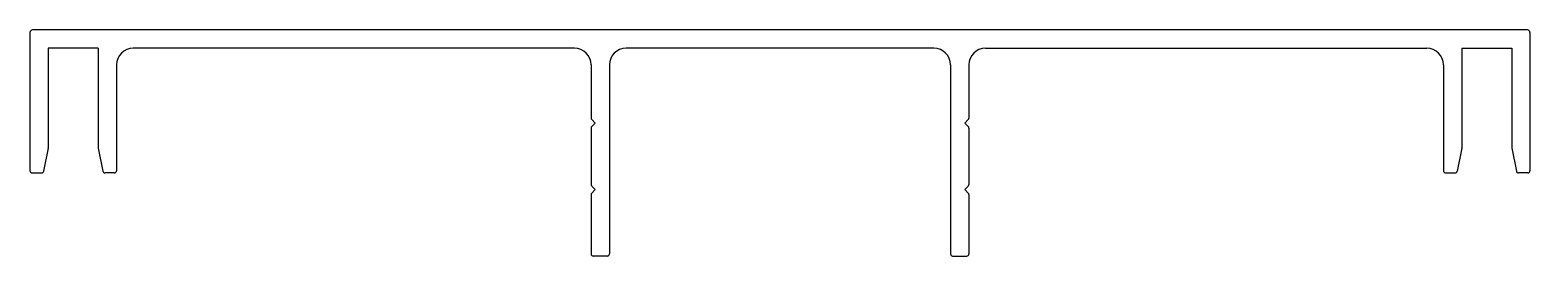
# Model space of a CAD drawing. Extents: x 1217 to 1398, y 1849 to 1876.
import ezdxf

# ---------------------------------------------------------------- set-up
doc = ezdxf.new("R2010")
doc.units = 0
doc.layers.get('0').update_dxf_attribs({"linetype": 'CONTINUOUS'})

msp = doc.modelspace()

# ---------------------------------------------------------------- linework, layer by layer
for p, q in [((1217.22, 1875.72), (1217.22, 1859.07)), ((1397.22, 1876.02), (1217.52, 1876.02)), ((1397.52, 1875.72), (1397.52, 1859.07)), ((1219.42, 1873.82), (1219.42, 1861.84)), ((1225.42, 1873.82), (1219.42, 1873.82)), ((1225.42, 1873.82), (1225.42, 1861.84)), ((1282.67, 1873.82), (1229.62, 1873.82)), ((1325.87, 1873.82), (1288.87, 1873.82)), ((1332.07, 1873.82), (1385.12, 1873.82)), ((1389.32, 1873.82), (1389.32, 1861.84)), ((1389.32, 1873.82), (1395.32, 1873.82)), ((1395.32, 1873.82), (1395.32, 1861.84)), ((1227.62, 1871.82), (1227.62, 1859.07)), ((1284.67, 1871.82), (1284.67, 1865.42)), ((1286.87, 1871.82), (1286.87, 1849.07)), ((1327.87, 1871.82), (1327.87, 1849.07)), ((1330.07, 1871.82), (1330.07, 1865.42)), ((1387.12, 1871.82), (1387.12, 1859.07)), ((1285.17, 1864.82), (1284.75, 1865.24)), ((1285.17, 1864.82), (1284.75, 1864.39)), ((1329.57, 1864.82), (1330, 1865.24)), ((1329.57, 1864.82), (1330, 1864.39)), ((1284.67, 1864.21), (1284.67, 1857.42)), ((1330.07, 1864.21), (1330.07, 1857.42)), ((1219.42, 1861.79), (1218.86, 1859.02)), ((1225.43, 1861.79), (1225.98, 1859.02)), ((1389.32, 1861.79), (1388.76, 1859.02)), ((1395.33, 1861.79), (1395.88, 1859.02)), ((1217.47, 1858.82), (1218.62, 1858.82)), ((1227.37, 1858.82), (1226.23, 1858.82)), ((1285.17, 1856.82), (1284.75, 1857.24)), ((1329.57, 1856.82), (1330, 1857.24)), ((1387.37, 1858.82), (1388.52, 1858.82)), ((1397.27, 1858.82), (1396.13, 1858.82)), ((1284.67, 1856.21), (1284.67, 1849.07)), ((1285.17, 1856.82), (1284.75, 1856.39)), ((1329.57, 1856.82), (1330, 1856.39)), ((1330.07, 1856.21), (1330.07, 1849.07)), ((1286.62, 1848.82), (1284.92, 1848.82)), ((1328.12, 1848.82), (1329.82, 1848.82))]:
    msp.add_line(p, q)
for centre, radius, start, end in [((1217.52, 1875.72), 0.3, 90, 180), ((1397.22, 1875.72), 0.3, 0, 90), ((1229.62, 1871.82), 2, 90, 180), ((1282.67, 1871.82), 2, 0, 90), ((1288.87, 1871.82), 2, 90, 180), ((1325.87, 1871.82), 2, 0, 90), ((1332.07, 1871.82), 2, 90, 180), ((1385.12, 1871.82), 2, 0, 90), ((1284.92, 1865.42), 0.25, 180, 225), ((1284.92, 1864.21), 0.25, 135, 180), ((1329.82, 1865.42), 0.25, 315, 0), ((1329.82, 1864.21), 0.25, 0, 45), ((1219.17, 1861.84), 0.25, 348.6901, 0), ((1225.67, 1861.84), 0.25, 180, 191.3099), ((1389.07, 1861.84), 0.25, 348.6901, 0), ((1395.57, 1861.84), 0.25, 180, 191.3099), ((1217.47, 1859.07), 0.25, 180, 270), ((1218.62, 1859.07), 0.25, 270, 348.6901), ((1226.23, 1859.07), 0.25, 191.3099, 270), ((1227.37, 1859.07), 0.25, 270, 0), ((1387.37, 1859.07), 0.25, 180, 270), ((1388.52, 1859.07), 0.25, 270, 348.6901), ((1396.13, 1859.07), 0.25, 191.3099, 270), ((1397.27, 1859.07), 0.25, 270, 0), ((1284.92, 1857.42), 0.25, 180, 225), ((1329.82, 1857.42), 0.25, 315, 0), ((1284.92, 1856.21), 0.25, 135, 180), ((1329.82, 1856.21), 0.25, 0, 45), ((1284.92, 1849.07), 0.25, 180, 270), ((1286.62, 1849.07), 0.25, 270, 0), ((1328.12, 1849.07), 0.25, 180, 270), ((1329.82, 1849.07), 0.25, 270, 0)]:
    msp.add_arc(centre, radius, start, end)

doc.saveas('drawing.dxf')
